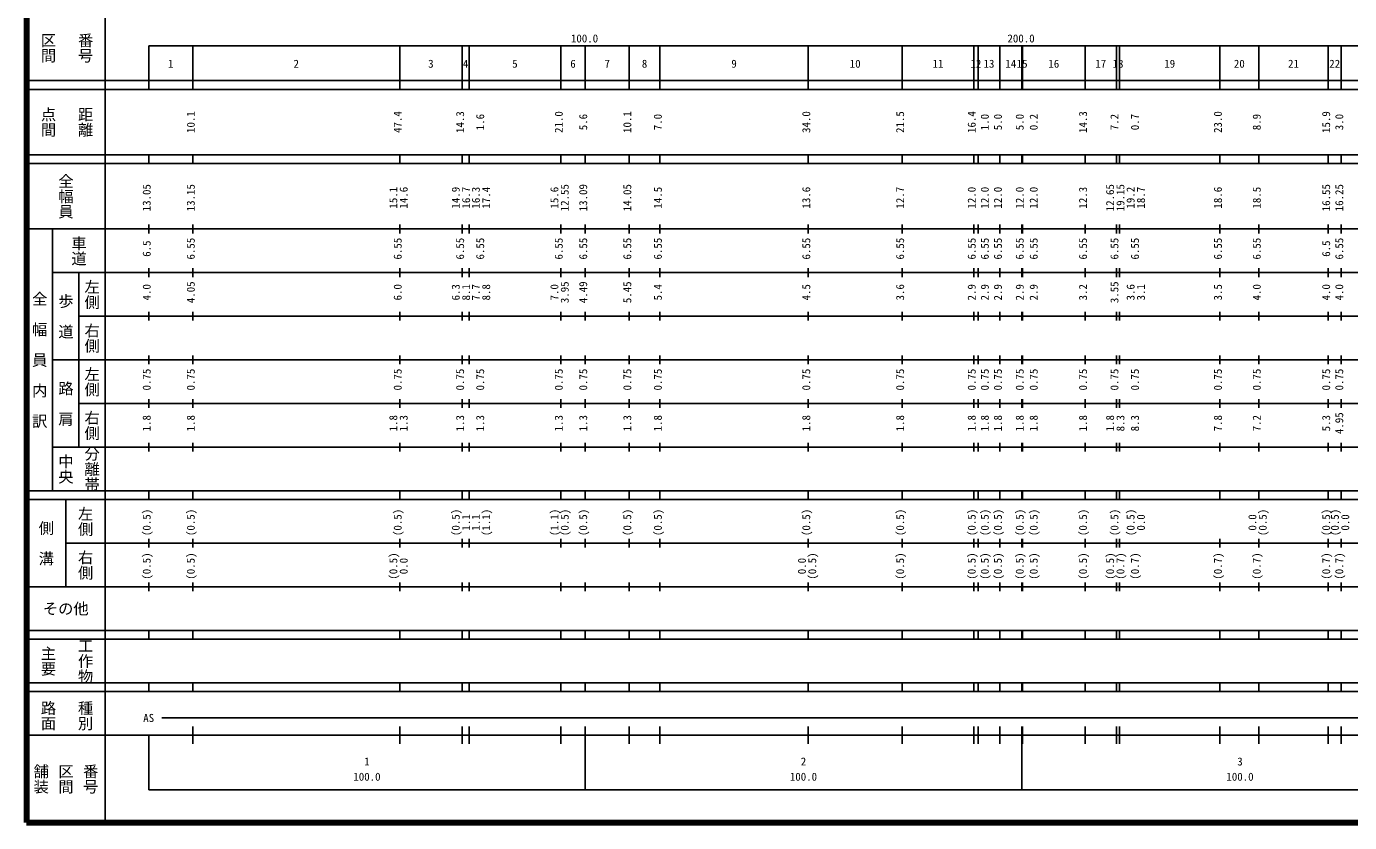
# Model space of a CAD drawing. Units: millimetres on the paper, enlarged 1000 times. Extents: x 40000 to 680000, y 20000 to 380000.
# Drawn here: x 40000 to 343097, y 20000 to 202409 of the extents above; entities that cross this region are included whole.
import ezdxf
from ezdxf.enums import TextEntityAlignment as Align

# ---------------------------------------------------------------- set-up
doc = ezdxf.new("R2010")
doc.units = ezdxf.units.MM
doc.header["$LTSCALE"] = 1000
doc.layers.add('M-TTL', color=2, linetype='Continuous', lineweight=140)
doc.layers.add('M-TTL-BAND', color=7, linetype='Continuous', lineweight=25)
doc.styles.add('@ＭＳ ゴシック', font='')
doc.styles.add('ＭＳ ゴシック', font='')
doc.styles.get('@ＭＳ ゴシック').set_extended_font_data('@MS Gothic')
doc.styles.get('ＭＳ ゴシック').set_extended_font_data('MS Gothic')

msp = doc.modelspace()

# ---------------------------------------------------------------- linework, layer by layer
at = {"layer": 'M-TTL'}
for p, q in [((40000, 380000), (40000, 20000)), ((40000, 20000), (680000, 20000))]:
    msp.add_line(p, q, dxfattribs=at)
at = {"layer": 'M-TTL-BAND'}
for p, q in [((58000, 370000), (58000, 20000)), ((68000, 198000), (579000, 198000)), ((68000, 198000), (68000, 188000)), ((78100, 188000), (78100, 198000)), ((125500, 188000), (125500, 198000)), ((139800, 188000), (139800, 198000)), ((141400, 188000), (141400, 198000)), ((162400, 188000), (162400, 198000)), ((168000, 188000), (168000, 198000)), ((178100, 188000), (178100, 198000)), ((185100, 188000), (185100, 198000)), ((219100, 188000), (219100, 198000)), ((240600, 188000), (240600, 198000)), ((257000, 188000), (257000, 198000)), ((258000, 188000), (258000, 198000)), ((263000, 188000), (263000, 198000)), ((268000, 188000), (268000, 198000)), ((268200, 188000), (268200, 198000)), ((282500, 188000), (282500, 198000)), ((289700, 188000), (289700, 198000)), ((290400, 188000), (290400, 198000)), ((313400, 188000), (313400, 198000)), ((322300, 188000), (322300, 198000)), ((338200, 188000), (338200, 198000)), ((341200, 188000), (341200, 198000)), ((40000, 190000), (579000, 190000)), ((40000, 188000), (579000, 188000)), ((40000, 173000), (579000, 173000)), ((68000, 171000), (68000, 173000)), ((78100, 171000), (78100, 173000)), ((125500, 171000), (125500, 173000)), ((139800, 171000), (139800, 173000)), ((141400, 171000), (141400, 173000)), ((162400, 171000), (162400, 173000)), ((168000, 171000), (168000, 173000)), ((178100, 171000), (178100, 173000)), ((185100, 171000), (185100, 173000)), ((219100, 171000), (219100, 173000)), ((240600, 171000), (240600, 173000)), ((257000, 171000), (257000, 173000)), ((258000, 171000), (258000, 173000)), ((263000, 171000), (263000, 173000)), ((268000, 171000), (268000, 173000)), ((268200, 171000), (268200, 173000)), ((282500, 171000), (282500, 173000)), ((289700, 171000), (289700, 173000)), ((290400, 171000), (290400, 173000)), ((313400, 171000), (313400, 173000)), ((322300, 171000), (322300, 173000)), ((338200, 171000), (338200, 173000)), ((341200, 171000), (341200, 173000)), ((40000, 171000), (579000, 171000)), ((40000, 156000), (579000, 156000)), ((46000, 96000), (46000, 156000)), ((68000, 155000), (68000, 157000)), ((78100, 155000), (78100, 157000)), ((125500, 155000), (125500, 157000)), ((139800, 155000), (139800, 157000)), ((141400, 155000), (141400, 157000)), ((162400, 155000), (162400, 157000)), ((168000, 155000), (168000, 157000)), ((178100, 155000), (178100, 157000)), ((185100, 155000), (185100, 157000)), ((219100, 155000), (219100, 157000)), ((240600, 155000), (240600, 157000)), ((257000, 155000), (257000, 157000)), ((258000, 155000), (258000, 157000)), ((263000, 155000), (263000, 157000)), ((268000, 155000), (268000, 157000)), ((268200, 155000), (268200, 157000)), ((282500, 155000), (282500, 157000)), ((289700, 155000), (289700, 157000)), ((290400, 155000), (290400, 157000)), ((313400, 155000), (313400, 157000)), ((322300, 155000), (322300, 157000)), ((338200, 155000), (338200, 157000)), ((341200, 155000), (341200, 157000)), ((46000, 146000), (579000, 146000)), ((52000, 146000), (52000, 106000)), ((68000, 145000), (68000, 147000)), ((78100, 145000), (78100, 147000)), ((125500, 145000), (125500, 147000)), ((139800, 145000), (139800, 147000)), ((141400, 145000), (141400, 147000)), ((162400, 145000), (162400, 147000)), ((168000, 145000), (168000, 147000)), ((178100, 145000), (178100, 147000)), ((185100, 145000), (185100, 147000)), ((219100, 145000), (219100, 147000)), ((240600, 145000), (240600, 147000)), ((257000, 145000), (257000, 147000)), ((258000, 145000), (258000, 147000)), ((263000, 145000), (263000, 147000)), ((268000, 145000), (268000, 147000)), ((268200, 145000), (268200, 147000)), ((282500, 145000), (282500, 147000)), ((289700, 145000), (289700, 147000)), ((290400, 145000), (290400, 147000)), ((313400, 145000), (313400, 147000)), ((322300, 145000), (322300, 147000)), ((338200, 145000), (338200, 147000)), ((341200, 145000), (341200, 147000)), ((68000, 135000), (68000, 137000)), ((78100, 135000), (78100, 137000)), ((125500, 135000), (125500, 137000)), ((139800, 135000), (139800, 137000)), ((141400, 135000), (141400, 137000)), ((162400, 135000), (162400, 137000)), ((168000, 135000), (168000, 137000)), ((178100, 135000), (178100, 137000)), ((185100, 135000), (185100, 137000)), ((219100, 135000), (219100, 137000)), ((240600, 135000), (240600, 137000)), ((257000, 135000), (257000, 137000)), ((258000, 135000), (258000, 137000)), ((263000, 135000), (263000, 137000)), ((268000, 135000), (268000, 137000)), ((268200, 135000), (268200, 137000)), ((282500, 135000), (282500, 137000)), ((289700, 135000), (289700, 137000)), ((290400, 135000), (290400, 137000)), ((313400, 135000), (313400, 137000)), ((322300, 135000), (322300, 137000)), ((338200, 135000), (338200, 137000)), ((341200, 135000), (341200, 137000)), ((52000, 136000), (579000, 136000)), ((46000, 126000), (579000, 126000)), ((68000, 125000), (68000, 127000)), ((78100, 125000), (78100, 127000)), ((125500, 125000), (125500, 127000)), ((139800, 125000), (139800, 127000)), ((141400, 125000), (141400, 127000)), ((162400, 125000), (162400, 127000)), ((168000, 125000), (168000, 127000)), ((178100, 125000), (178100, 127000)), ((185100, 125000), (185100, 127000)), ((219100, 125000), (219100, 127000)), ((240600, 125000), (240600, 127000)), ((257000, 125000), (257000, 127000)), ((258000, 125000), (258000, 127000)), ((263000, 125000), (263000, 127000)), ((268000, 125000), (268000, 127000)), ((268200, 125000), (268200, 127000)), ((282500, 125000), (282500, 127000)), ((289700, 125000), (289700, 127000)), ((290400, 125000), (290400, 127000)), ((313400, 125000), (313400, 127000)), ((322300, 125000), (322300, 127000)), ((338200, 125000), (338200, 127000)), ((341200, 125000), (341200, 127000)), ((52000, 116000), (579000, 116000)), ((68000, 115000), (68000, 117000)), ((78100, 115000), (78100, 117000)), ((125500, 115000), (125500, 117000)), ((139800, 115000), (139800, 117000)), ((141400, 115000), (141400, 117000)), ((162400, 115000), (162400, 117000)), ((168000, 115000), (168000, 117000)), ((178100, 115000), (178100, 117000)), ((185100, 115000), (185100, 117000)), ((219100, 115000), (219100, 117000)), ((240600, 115000), (240600, 117000)), ((257000, 115000), (257000, 117000)), ((258000, 115000), (258000, 117000)), ((263000, 115000), (263000, 117000)), ((268000, 115000), (268000, 117000)), ((268200, 115000), (268200, 117000)), ((282500, 115000), (282500, 117000)), ((289700, 115000), (289700, 117000)), ((290400, 115000), (290400, 117000)), ((313400, 115000), (313400, 117000)), ((322300, 115000), (322300, 117000)), ((338200, 115000), (338200, 117000)), ((341200, 115000), (341200, 117000)), ((68000, 105000), (68000, 107000)), ((78100, 105000), (78100, 107000)), ((125500, 105000), (125500, 107000)), ((139800, 105000), (139800, 107000)), ((141400, 105000), (141400, 107000)), ((162400, 105000), (162400, 107000)), ((168000, 105000), (168000, 107000)), ((178100, 105000), (178100, 107000)), ((185100, 105000), (185100, 107000)), ((219100, 105000), (219100, 107000)), ((240600, 105000), (240600, 107000)), ((257000, 105000), (257000, 107000)), ((258000, 105000), (258000, 107000)), ((263000, 105000), (263000, 107000)), ((268000, 105000), (268000, 107000)), ((268200, 105000), (268200, 107000)), ((282500, 105000), (282500, 107000)), ((289700, 105000), (289700, 107000)), ((290400, 105000), (290400, 107000)), ((313400, 105000), (313400, 107000)), ((322300, 105000), (322300, 107000)), ((338200, 105000), (338200, 107000)), ((341200, 105000), (341200, 107000)), ((46000, 106000), (579000, 106000)), ((40000, 96000), (579000, 96000)), ((40000, 94000), (579000, 94000)), ((49000, 94000), (49000, 74000)), ((68000, 94000), (68000, 96000)), ((78100, 94000), (78100, 96000)), ((125500, 94000), (125500, 96000)), ((139800, 94000), (139800, 96000)), ((141400, 94000), (141400, 96000)), ((162400, 94000), (162400, 96000)), ((168000, 94000), (168000, 96000)), ((178100, 94000), (178100, 96000)), ((185100, 94000), (185100, 96000)), ((219100, 94000), (219100, 96000)), ((240600, 94000), (240600, 96000)), ((257000, 94000), (257000, 96000)), ((258000, 94000), (258000, 96000)), ((263000, 94000), (263000, 96000)), ((268000, 94000), (268000, 96000)), ((268200, 94000), (268200, 96000)), ((282500, 94000), (282500, 96000)), ((289700, 94000), (289700, 96000)), ((290400, 94000), (290400, 96000)), ((313400, 94000), (313400, 96000)), ((322300, 94000), (322300, 96000)), ((338200, 94000), (338200, 96000)), ((341200, 94000), (341200, 96000)), ((68000, 83000), (68000, 85000)), ((78100, 83000), (78100, 85000)), ((125500, 83000), (125500, 85000)), ((139800, 83000), (139800, 85000)), ((141400, 83000), (141400, 85000)), ((162400, 83000), (162400, 85000)), ((168000, 83000), (168000, 85000)), ((178100, 83000), (178100, 85000)), ((185100, 83000), (185100, 85000)), ((219100, 83000), (219100, 85000)), ((240600, 83000), (240600, 85000)), ((257000, 83000), (257000, 85000)), ((258000, 83000), (258000, 85000)), ((263000, 83000), (263000, 85000)), ((268000, 83000), (268000, 85000)), ((268200, 83000), (268200, 85000)), ((282500, 83000), (282500, 85000)), ((289700, 83000), (289700, 85000)), ((290400, 83000), (290400, 85000)), ((313400, 83000), (313400, 85000)), ((322300, 83000), (322300, 85000)), ((338200, 83000), (338200, 85000)), ((341200, 83000), (341200, 85000)), ((49000, 84000), (579000, 84000)), ((40000, 74000), (579000, 74000)), ((68000, 73000), (68000, 75000)), ((78100, 73000), (78100, 75000)), ((125500, 73000), (125500, 75000)), ((139800, 73000), (139800, 75000)), ((141400, 73000), (141400, 75000)), ((162400, 73000), (162400, 75000)), ((168000, 73000), (168000, 75000)), ((178100, 73000), (178100, 75000)), ((185100, 73000), (185100, 75000)), ((219100, 73000), (219100, 75000)), ((240600, 73000), (240600, 75000)), ((257000, 73000), (257000, 75000)), ((258000, 73000), (258000, 75000)), ((263000, 73000), (263000, 75000)), ((268000, 73000), (268000, 75000)), ((268200, 73000), (268200, 75000)), ((282500, 73000), (282500, 75000)), ((289700, 73000), (289700, 75000)), ((290400, 73000), (290400, 75000)), ((313400, 73000), (313400, 75000)), ((322300, 73000), (322300, 75000)), ((338200, 73000), (338200, 75000)), ((341200, 73000), (341200, 75000)), ((40000, 64000), (579000, 64000)), ((68000, 62000), (68000, 64000)), ((78100, 62000), (78100, 64000)), ((125500, 62000), (125500, 64000)), ((139800, 62000), (139800, 64000)), ((141400, 62000), (141400, 64000)), ((162400, 62000), (162400, 64000)), ((168000, 62000), (168000, 64000)), ((178100, 62000), (178100, 64000)), ((185100, 62000), (185100, 64000)), ((219100, 62000), (219100, 64000)), ((240600, 62000), (240600, 64000)), ((257000, 62000), (257000, 64000)), ((258000, 62000), (258000, 64000)), ((263000, 62000), (263000, 64000)), ((268000, 62000), (268000, 64000)), ((268200, 62000), (268200, 64000)), ((282500, 62000), (282500, 64000)), ((289700, 62000), (289700, 64000)), ((290400, 62000), (290400, 64000)), ((313400, 62000), (313400, 64000)), ((322300, 62000), (322300, 64000)), ((338200, 62000), (338200, 64000)), ((341200, 62000), (341200, 64000)), ((40000, 62000), (579000, 62000)), ((40000, 52000), (579000, 52000)), ((68000, 50000), (68000, 52000)), ((78100, 50000), (78100, 52000)), ((125500, 50000), (125500, 52000)), ((139800, 50000), (139800, 52000)), ((141400, 50000), (141400, 52000)), ((162400, 50000), (162400, 52000)), ((168000, 50000), (168000, 52000)), ((178100, 50000), (178100, 52000)), ((185100, 50000), (185100, 52000)), ((219100, 50000), (219100, 52000)), ((240600, 50000), (240600, 52000)), ((257000, 50000), (257000, 52000)), ((258000, 50000), (258000, 52000)), ((263000, 50000), (263000, 52000)), ((268000, 50000), (268000, 52000)), ((268200, 50000), (268200, 52000)), ((282500, 50000), (282500, 52000)), ((289700, 50000), (289700, 52000)), ((290400, 50000), (290400, 52000)), ((313400, 50000), (313400, 52000)), ((322300, 50000), (322300, 52000)), ((338200, 50000), (338200, 52000)), ((341200, 50000), (341200, 52000)), ((40000, 50000), (579000, 50000)), ((71000, 44000), (564700, 44000)), ((40000, 40000), (579000, 40000)), ((68000, 40000), (68000, 27500)), ((78100, 38000), (78100, 42000)), ((125500, 38000), (125500, 42000)), ((139800, 38000), (139800, 42000)), ((141400, 38000), (141400, 42000)), ((162400, 38000), (162400, 42000)), ((168000, 27500), (168000, 42000)), ((178100, 38000), (178100, 42000)), ((185100, 38000), (185100, 42000)), ((219100, 38000), (219100, 42000)), ((240600, 38000), (240600, 42000)), ((257000, 38000), (257000, 42000)), ((258000, 38000), (258000, 42000)), ((263000, 38000), (263000, 42000)), ((268000, 27500), (268000, 42000)), ((268200, 38000), (268200, 42000)), ((282500, 38000), (282500, 42000)), ((289700, 38000), (289700, 42000)), ((290400, 38000), (290400, 42000)), ((313400, 38000), (313400, 42000)), ((322300, 38000), (322300, 42000)), ((338200, 38000), (338200, 42000)), ((341200, 38000), (341200, 42000)), ((68000, 27500), (579000, 27500))]:
    msp.add_line(p, q, dxfattribs=at)

# ---------------------------------------------------------------- texts
at = {"layer": 'M-TTL-BAND', "style": '@ＭＳ ゴシック'}
for s, p in [('区間', (45000, 197500)), ('番号', (53500, 197500)), ('点間', (45000, 180500)), ('距離', (53500, 180500)), ('全幅員', (49000, 163500)), ('車道', (52000, 151000)), ('左側', (55000, 141000)), ('全\u3000幅\u3000員\u3000内\u3000訳', (43000, 126000)), ('歩\u3000道', (49000, 136000)), ('右側', (55000, 131000)), ('左側', (55000, 121000)), ('路\u3000肩', (49000, 116000)), ('右側', (55000, 111000)), ('中央', (49000, 101000)), ('分離帯', (55000, 101000)), ('左側', (53500, 89000)), ('側\u3000溝', (44500, 84000)), ('右側', (53500, 79000)), ('工作物', (53500, 57000)), ('主要', (45000, 57000)), ('路面', (45000, 44500)), ('種別', (53500, 44500)), ('舗装', (43333, 30000)), ('区間', (49000, 30000)), ('番号', (54667, 30000))]:
    msp.add_text(s, height=2566, rotation=270, dxfattribs=at).set_placement(p, align=Align.MIDDLE_CENTER)
at = {"layer": 'M-TTL-BAND', "style": 'ＭＳ ゴシック'}
for s, p in [('100.0', (167844, 198195)), ('200.0', (267844, 198195)), ('1', (73050, 192405)), ('2', (101800, 192405)), ('3', (132650, 192405)), ('4', (140600, 192405)), ('5', (151900, 192405)), ('6', (165200, 192405)), ('7', (173050, 192405)), ('8', (181600, 192405)), ('9', (202100, 192405)), ('10', (229850, 192405)), ('11', (248800, 192405)), ('12', (257500, 192405)), ('13', (260500, 192405)), ('14', (265500, 192405)), ('15', (268100, 192405)), ('16', (275350, 192405)), ('17', (286100, 192405)), ('18', (290050, 192405)), ('19', (301900, 192405)), ('20', (317850, 192405)), ('21', (330250, 192405)), ('22', (339700, 192405)), ('AS', (68000, 42500)), ('1', (118000, 32523)), ('2', (218000, 32523)), ('3', (318000, 32523)), ('100.0', (118000, 29033)), ('100.0', (218000, 29033)), ('100.0', (318000, 29033))]:
    msp.add_text(s, height=1833, dxfattribs=at).set_placement(p, align=Align.BOTTOM_CENTER)
for s, p in [('10.1', (79100, 180500)), ('47.4', (126500, 180500)), ('14.3', (140800, 180500)), ('1.6', (145400, 180500)), ('21.0', (163400, 180500)), ('5.6', (169000, 180500)), ('10.1', (179100, 180500)), ('7.0', (186100, 180500)), ('34.0', (220100, 180500)), ('21.5', (241600, 180500)), ('16.4', (258000, 180500)), ('1.0', (261000, 180500)), ('5.0', (264000, 180500)), ('5.0', (269000, 180500)), ('0.2', (272200, 180500)), ('14.3', (283500, 180500)), ('7.2', (290700, 180500)), ('0.7', (295400, 180500)), ('23.0', (314400, 180500)), ('8.9', (323300, 180500)), ('15.9', (339200, 180500)), ('3.0', (342200, 180500)), ('13.05', (69000, 163174)), ('13.15', (79100, 163174)), ('15.1', (125500, 163174)), ('14.6', (127870, 163174)), ('14.9', (139800, 163174)), ('16.7', (142170, 163174)), ('16.3', (144400, 163174)), ('17.4', (146770, 163174)), ('15.6', (162400, 163174)), ('12.55', (164770, 163174)), ('13.09', (169000, 163174)), ('14.05', (179100, 163174)), ('14.5', (186100, 163174)), ('13.6', (220100, 163174)), ('12.7', (241600, 163174)), ('12.0', (258000, 163174)), ('12.0', (261000, 163174)), ('12.0', (264000, 163174)), ('12.0', (269000, 163174)), ('12.0', (272200, 163174)), ('12.3', (283500, 163174)), ('12.65', (289700, 163174)), ('19.15', (292070, 163174)), ('19.2', (294400, 163174)), ('18.7', (296770, 163174)), ('18.6', (314400, 163174)), ('18.5', (323300, 163174)), ('16.55', (339200, 163174)), ('16.25', (342200, 163174)), ('6.5', (69000, 151500)), ('6.55', (79100, 151500)), ('6.55', (126500, 151500)), ('6.55', (140800, 151500)), ('6.55', (145400, 151500)), ('6.55', (163400, 151500)), ('6.55', (169000, 151500)), ('6.55', (179100, 151500)), ('6.55', (186100, 151500)), ('6.55', (220100, 151500)), ('6.55', (241600, 151500)), ('6.55', (258000, 151500)), ('6.55', (261000, 151500)), ('6.55', (264000, 151500)), ('6.55', (269000, 151500)), ('6.55', (272200, 151500)), ('6.55', (283500, 151500)), ('6.55', (290700, 151500)), ('6.55', (295400, 151500)), ('6.55', (314400, 151500)), ('6.55', (323300, 151500)), ('6.5', (339200, 151500)), ('6.55', (342200, 151500)), ('4.0', (69000, 141500)), ('4.05', (79100, 141500)), ('6.0', (126500, 141500)), ('6.3', (139800, 141500)), ('8.1', (142170, 141500)), ('7.7', (144400, 141500)), ('8.8', (146770, 141500)), ('7.0', (162400, 141500)), ('3.95', (164770, 141500)), ('4.49', (169000, 141500)), ('5.45', (179100, 141500)), ('5.4', (186100, 141500)), ('4.5', (220100, 141500)), ('3.6', (241600, 141500)), ('2.9', (258000, 141500)), ('2.9', (261000, 141500)), ('2.9', (264000, 141500)), ('2.9', (269000, 141500)), ('2.9', (272200, 141500)), ('3.2', (283500, 141500)), ('3.55', (290700, 141500)), ('3.6', (294400, 141500)), ('3.1', (296770, 141500)), ('3.5', (314400, 141500)), ('4.0', (323300, 141500)), ('4.0', (339200, 141500)), ('4.0', (342200, 141500)), ('0.75', (69000, 121500)), ('0.75', (79100, 121500)), ('0.75', (126500, 121500)), ('0.75', (140800, 121500)), ('0.75', (145400, 121500)), ('0.75', (163400, 121500)), ('0.75', (169000, 121500)), ('0.75', (179100, 121500)), ('0.75', (186100, 121500)), ('0.75', (220100, 121500)), ('0.75', (241600, 121500)), ('0.75', (258000, 121500)), ('0.75', (261000, 121500)), ('0.75', (264000, 121500)), ('0.75', (269000, 121500)), ('0.75', (272200, 121500)), ('0.75', (283500, 121500)), ('0.75', (290700, 121500)), ('0.75', (295400, 121500)), ('0.75', (314400, 121500)), ('0.75', (323300, 121500)), ('0.75', (339200, 121500)), ('0.75', (342200, 121500)), ('1.8', (69000, 111500)), ('1.8', (79100, 111500)), ('1.8', (125500, 111500)), ('1.3', (127870, 111500)), ('1.3', (140800, 111500)), ('1.3', (145400, 111500)), ('1.3', (163400, 111500)), ('1.3', (169000, 111500)), ('1.3', (179100, 111500)), ('1.8', (186100, 111500)), ('1.8', (220100, 111500)), ('1.8', (241600, 111500)), ('1.8', (258000, 111500)), ('1.8', (261000, 111500)), ('1.8', (264000, 111500)), ('1.8', (269000, 111500)), ('1.8', (272200, 111500)), ('1.8', (283500, 111500)), ('1.8', (289700, 111500)), ('8.3', (292070, 111500)), ('8.3', (295400, 111500)), ('7.8', (314400, 111500)), ('7.2', (323300, 111500)), ('5.3', (339200, 111500)), ('4.95', (342200, 111500)), ('(0.5)', (69000, 88764)), ('(0.5)', (79100, 88764)), ('(0.5)', (126500, 88764)), ('(0.5)', (139800, 88764)), ('(1.1)', (146770, 88764)), ('(1.1)', (162400, 88764)), ('(0.5)', (164770, 88764)), ('(0.5)', (169000, 88764)), ('(0.5)', (179100, 88764)), ('(0.5)', (186100, 88764)), ('(0.5)', (220100, 88764)), ('(0.5)', (241600, 88764)), ('(0.5)', (258000, 88764)), ('(0.5)', (261000, 88764)), ('(0.5)', (264000, 88764)), ('(0.5)', (269000, 88764)), ('(0.5)', (272200, 88764)), ('(0.5)', (283500, 88764)), ('(0.5)', (290700, 88764)), ('(0.5)', (294400, 88764)), ('(0.5)', (324670, 88764)), ('(0.5)', (339200, 88764)), ('(0.5)', (341200, 88764)), ('1.1', (142170, 88764)), ('1.1', (144400, 88764)), ('0.0', (296770, 88764)), ('0.0', (322300, 88764)), ('0.0', (343570, 88764)), ('(0.5)', (69000, 78764)), ('(0.5)', (79100, 78764)), ('(0.5)', (125500, 78764)), ('0.0', (127870, 78764)), ('0.0', (219100, 78764)), ('(0.5)', (221470, 78764)), ('(0.5)', (241600, 78764)), ('(0.5)', (258000, 78764)), ('(0.5)', (261000, 78764)), ('(0.5)', (264000, 78764)), ('(0.5)', (269000, 78764)), ('(0.5)', (272200, 78764)), ('(0.5)', (283500, 78764)), ('(0.5)', (289700, 78764)), ('(0.7)', (292070, 78764)), ('(0.7)', (295400, 78764)), ('(0.7)', (314400, 78764)), ('(0.7)', (323300, 78764)), ('(0.7)', (339200, 78764)), ('(0.7)', (342200, 78764))]:
    msp.add_text(s, height=1833, rotation=90, dxfattribs=at).set_placement(p, align=Align.BOTTOM_CENTER)
msp.add_text('その他', height=2566, dxfattribs=at).set_placement((49000, 69000), align=Align.MIDDLE_CENTER)

doc.saveas('drawing.dxf')
